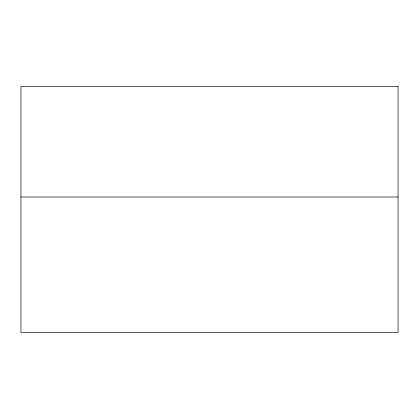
<?xml version="1.0" encoding="UTF-8"?>
<svg xmlns="http://www.w3.org/2000/svg" width="419" height="419" viewBox="0 0 419 419"><rect width="100%" height="100%" fill="white"/><g stroke="black" fill="none" stroke-linecap="round" stroke-linejoin="round"><path stroke-width="0.63" d="M20.95 197.003L398.05 197.003M398.05 86.466L20.95 86.466L20.95 332.534L398.05 332.534L398.05 86.466"/></g></svg>
